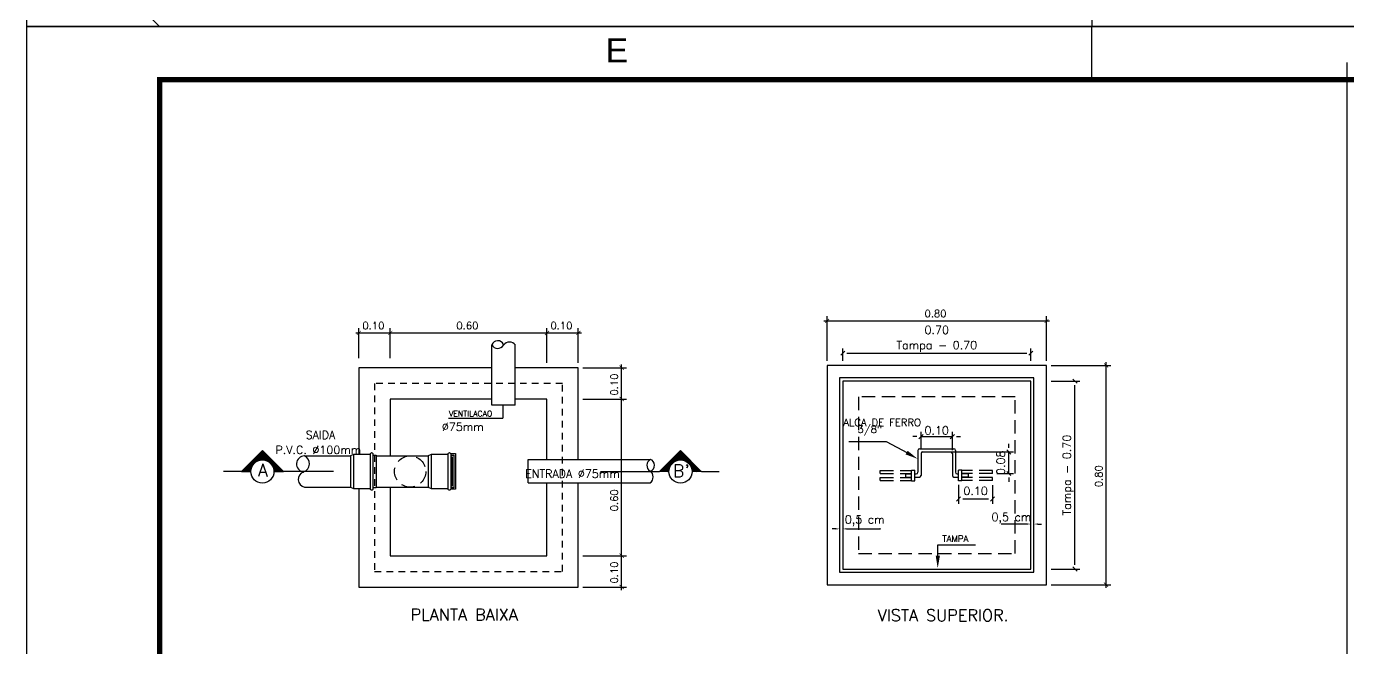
# Model space of a CAD drawing. Extents: x -210 to -126, y -135 to 724.
# Drawn here: x -210.13 to -185.33, y 652.65 to 664.31 of the extents above; entities that cross this region are included whole.
import ezdxf
from ezdxf.enums import TextEntityAlignment as Align

# ---------------------------------------------------------------- set-up
doc = ezdxf.new("R2010")
doc.units = 0
doc.header["$MEASUREMENT"] = 0
doc.linetypes.add('CENTER2', pattern=[28.575, 19.05, -3.175, 3.175, -3.175])
doc.linetypes.add('HIDDEN', pattern=[0.375, 0.25, -0.125])
doc.layers.get('0').update_dxf_attribs({"linetype": 'CONTINUOUS'})
for name, color, linetype in [('A-LAYOUT', 7, 'CONTINUOUS'), ('A-PEN-R', 1, 'CONTINUOUS'), ('DETALLHES_CAIXAS', 6, 'CONTINUOUS'), ("PRANCHA - PROJETU'S", 7, 'CONTINUOUS'), ('TXT_1', 2, 'CONTINUOUS'), ('TXT_2', 6, 'CONTINUOUS')]:
    doc.layers.add(name, color=color, linetype=linetype)
doc.styles.add('ADITIVOCAD', font='ROMANS.shx')
doc.styles.add('ARIAL', font='arial.ttf', dxfattribs={"height": 2})
doc.styles.add('ROMANS', font='romans', dxfattribs={"height": 0.1})

# ---------------------------------------------------------------- blocks, each defined once
blk = doc.blocks.new('ADFSGASDFG')
at = {"layer": "PRANCHA - PROJETU'S", "color": 1}
for p, q in [((360.678, 107.346), (276.578, 107.346)), ((276.578, 107.346), (276.578, 47.946)), ((296.578, 106.346), (296.578, 107.346)), ((279.078, 47.946), (276.578, 50.446)), ((296.578, 48.946), (296.578, 47.946)), ((276.578, 47.946), (360.678, 47.946))]:
    blk.add_line(p, q, dxfattribs=at)
at = {"layer": "PRANCHA - PROJETU'S", "color": 4, "const_width": 0.1}
blk.add_lwpolyline([(279.078, 106.346), (359.678, 106.346), (359.678, 48.946), (279.078, 48.946)], close=True, dxfattribs=at)
at = {"layer": "PRANCHA - PROJETU'S", "color": 50, "linetype": 'Continuous', "style": 'ARIAL'}
blk.add_text('E', height=0.45, dxfattribs=at).set_placement((287.661, 106.896), align=Align.MIDDLE)
blk = doc.blocks.new('*X347')
at = {"color": 0}
for p, q in [((101.59, 65.457), (101.923, 65.79)), ((101.608, 65.457), (101.932, 65.781)), ((101.626, 65.457), (101.941, 65.772)), ((102.216, 65.457), (101.901, 65.771)), ((102.233, 65.457), (101.91, 65.78)), ((102.251, 65.457), (101.919, 65.789)), ((101.643, 65.457), (101.95, 65.763)), ((101.661, 65.457), (101.958, 65.755)), ((101.744, 65.505), (101.689, 65.559)), ((101.748, 65.518), (101.698, 65.568)), ((101.753, 65.531), (101.707, 65.577)), ((101.759, 65.543), (101.716, 65.586)), ((101.765, 65.554), (101.725, 65.594)), ((101.772, 65.565), (101.733, 65.603)), ((101.78, 65.575), (101.742, 65.612)), ((101.788, 65.584), (101.751, 65.621)), ((101.797, 65.593), (101.76, 65.63)), ((101.807, 65.601), (101.769, 65.639)), ((101.817, 65.609), (101.778, 65.648)), ((101.827, 65.615), (101.787, 65.656)), ((101.839, 65.622), (101.795, 65.665)), ((101.851, 65.627), (101.804, 65.674)), ((101.864, 65.632), (101.813, 65.683)), ((101.878, 65.636), (101.822, 65.692)), ((101.892, 65.639), (101.831, 65.701)), ((101.908, 65.641), (101.84, 65.709)), ((101.847, 65.626), (101.967, 65.746)), ((101.925, 65.641), (101.848, 65.718)), ((101.944, 65.64), (101.857, 65.727)), ((101.966, 65.636), (101.866, 65.736)), ((101.874, 65.635), (101.976, 65.737)), ((101.993, 65.627), (101.875, 65.745)), ((102.035, 65.602), (101.884, 65.754)), ((102.198, 65.457), (101.893, 65.762)), ((101.897, 65.64), (101.985, 65.728)), ((101.916, 65.641), (101.994, 65.719)), ((101.933, 65.641), (102.003, 65.71)), ((101.949, 65.639), (102.011, 65.702)), ((101.964, 65.636), (102.02, 65.693)), ((101.978, 65.633), (102.029, 65.684)), ((101.991, 65.628), (102.038, 65.675)), ((102.003, 65.622), (102.047, 65.666)), ((102.015, 65.616), (102.056, 65.657)), ((102.025, 65.609), (102.065, 65.649)), ((102.036, 65.602), (102.073, 65.64)), ((102.045, 65.594), (102.082, 65.631)), ((102.054, 65.585), (102.091, 65.622)), ((102.062, 65.576), (102.1, 65.613)), ((102.18, 65.457), (102.067, 65.571)), ((102.07, 65.566), (102.109, 65.604)), ((102.077, 65.555), (102.118, 65.595)), ((102.084, 65.544), (102.126, 65.587)), ((102.09, 65.532), (102.135, 65.578)), ((102.095, 65.52), (102.144, 65.569)), ((102.099, 65.506), (102.153, 65.56)), ((101.597, 65.457), (101.592, 65.462)), ((101.615, 65.457), (101.601, 65.471)), ((101.632, 65.457), (101.61, 65.48)), ((101.65, 65.457), (101.619, 65.488)), ((101.668, 65.457), (101.627, 65.497)), ((101.685, 65.457), (101.636, 65.506)), ((101.703, 65.457), (101.645, 65.515)), ((101.721, 65.457), (101.654, 65.524)), ((101.737, 65.458), (101.663, 65.533)), ((101.738, 65.475), (101.672, 65.541)), ((101.679, 65.457), (101.753, 65.531)), ((101.74, 65.49), (101.68, 65.55)), ((101.696, 65.457), (101.744, 65.504)), ((101.714, 65.457), (101.739, 65.482)), ((101.732, 65.457), (101.737, 65.463)), ((102.163, 65.457), (102.092, 65.528)), ((102.145, 65.457), (102.1, 65.502)), ((102.102, 65.492), (102.162, 65.551)), ((102.127, 65.457), (102.104, 65.48)), ((102.105, 65.477), (102.171, 65.542)), ((102.106, 65.46), (102.179, 65.534)), ((102.109, 65.457), (102.106, 65.461)), ((102.121, 65.457), (102.188, 65.525)), ((102.138, 65.457), (102.197, 65.516)), ((102.156, 65.457), (102.206, 65.507)), ((102.174, 65.457), (102.215, 65.498)), ((102.191, 65.457), (102.224, 65.489)), ((102.209, 65.457), (102.232, 65.481)), ((102.227, 65.457), (102.241, 65.472)), ((102.244, 65.457), (102.25, 65.463))]:
    blk.add_line(p, q, dxfattribs=at)

msp = doc.modelspace()

# ---------------------------------------------------------------- linework, layer by layer
at = {"layer": 'A-LAYOUT', "linetype": 'ByBlock'}
for p, q in [((-203.89, 658.082), (-203.89, 658.646)), ((-203.302, 658.082), (-203.302, 658.646)), ((-203.302, 658.082), (-203.302, 658.646)), ((-200.361, 657.994), (-200.361, 658.646)), ((-200.361, 657.994), (-200.361, 658.646)), ((-199.773, 657.994), (-199.773, 658.646)), ((-195.162, 658.783), (-190.927, 658.783)), ((-195.103, 658.037), (-195.103, 658.871)), ((-190.986, 658.037), (-190.986, 658.871)), ((-203.949, 658.558), (-203.243, 658.558)), ((-203.361, 658.558), (-200.302, 658.558)), ((-200.42, 658.558), (-199.714, 658.558)), ((-194.771, 658.215), (-194.847, 658.138)), ((-194.809, 658.037), (-194.809, 658.265)), ((-194.732, 658.176), (-191.356, 658.176)), ((-191.318, 658.138), (-191.241, 658.215)), ((-191.28, 658.037), (-191.28, 658.265)), ((-199.685, 657.905), (-198.871, 657.905)), ((-198.959, 657.258), (-198.959, 657.964)), ((-190.897, 657.949), (-189.779, 657.949)), ((-189.867, 653.773), (-189.867, 658.007)), ((-190.897, 657.655), (-190.361, 657.655)), ((-190.411, 657.616), (-190.488, 657.693)), ((-190.45, 654.202), (-190.45, 657.578)), ((-199.685, 657.317), (-198.871, 657.317)), ((-199.685, 657.317), (-198.871, 657.317)), ((-198.959, 654.318), (-198.959, 657.376)), ((-193.378, 656.573), (-193.302, 656.65)), ((-193.34, 656.367), (-193.34, 656.7)), ((-192.713, 656.65), (-192.79, 656.573)), ((-192.752, 656.36), (-192.752, 656.7)), ((-193.416, 656.611), (-193.493, 656.611)), ((-193.34, 656.611), (-192.752, 656.611)), ((-192.675, 656.611), (-192.599, 656.611)), ((-191.691, 656.4), (-191.691, 656.476)), ((-192.756, 656.323), (-191.603, 656.323)), ((-191.729, 656.361), (-191.653, 656.285)), ((-191.691, 655.917), (-191.691, 656.323)), ((-191.914, 655.917), (-191.603, 655.917)), ((-191.653, 655.879), (-191.729, 655.955)), ((-192.634, 655.707), (-192.634, 655.352)), ((-191.996, 655.7), (-191.996, 655.352)), ((-191.691, 655.841), (-191.691, 655.764)), ((-192.596, 655.479), (-192.672, 655.402)), ((-192.557, 655.441), (-192.073, 655.441)), ((-192.035, 655.402), (-191.958, 655.479)), ((-191.422, 654.97), (-191.834, 654.97)), ((-191.352, 654.97), (-191.422, 654.97)), ((-191.15, 654.97), (-191.08, 654.97)), ((-194.94, 654.879), (-195.01, 654.879)), ((-194.738, 654.879), (-194.099, 654.879)), ((-194.099, 654.879), (-194.112, 654.879)), ((-198.959, 653.729), (-198.959, 654.435)), ((-199.685, 654.376), (-198.871, 654.376)), ((-199.685, 654.376), (-198.871, 654.376)), ((-190.488, 654.164), (-190.411, 654.087)), ((-190.897, 654.125), (-190.361, 654.125)), ((-199.685, 653.788), (-198.871, 653.788)), ((-190.897, 653.831), (-189.779, 653.831))]:
    msp.add_line(p, q, dxfattribs=at)
at = {"layer": 'A-LAYOUT'}
for p, q in [((-203.89, 658.558), (-203.302, 658.558)), ((-201.396, 657.199), (-201.396, 658.336)), ((-200.955, 657.199), (-200.955, 658.336)), ((-195.103, 657.949), (-195.103, 653.831)), ((-190.986, 657.949), (-195.103, 657.949)), ((-190.986, 653.831), (-190.986, 657.949)), ((-194.868, 657.713), (-194.868, 654.067)), ((-191.221, 657.713), (-194.868, 657.713)), ((-191.221, 654.067), (-191.221, 657.713)), ((-200.955, 657.199), (-201.396, 657.199)), ((-201.187, 657.199), (-201.187, 656.959)), ((-202.21, 656.958), (-201.187, 656.959)), ((-193.989, 656.515), (-194.692, 656.515)), ((-193.588, 656.299), (-193.989, 656.515)), ((-203.99, 656.274), (-203.99, 655.639)), ((-202.532, 656.274), (-202.532, 655.639)), ((-200.711, 656.185), (-198.417, 656.185)), ((-200.711, 655.744), (-200.711, 656.185)), ((-193.399, 656.352), (-193.399, 655.941)), ((-193.369, 656.382), (-192.722, 656.382)), ((-193.34, 656.294), (-193.34, 655.882)), ((-193.31, 656.323), (-192.781, 656.323)), ((-192.752, 656.294), (-192.752, 655.882)), ((-192.693, 656.352), (-192.693, 655.941)), ((-193.634, 655.911), (-193.634, 655.853)), ((-193.634, 655.911), (-193.516, 655.911)), ((-193.516, 655.982), (-193.457, 655.982)), ((-193.516, 655.782), (-193.516, 655.982)), ((-193.457, 655.782), (-193.457, 655.982)), ((-193.457, 655.911), (-193.428, 655.911)), ((-192.663, 655.911), (-192.634, 655.911)), ((-192.575, 655.982), (-192.634, 655.982)), ((-192.634, 655.782), (-192.634, 655.982)), ((-192.575, 655.782), (-192.575, 655.982)), ((-192.457, 655.911), (-192.575, 655.911)), ((-192.457, 655.911), (-192.457, 655.853)), ((-200.711, 655.744), (-198.417, 655.744)), ((-193.634, 655.853), (-193.516, 655.853)), ((-193.516, 655.782), (-193.457, 655.782)), ((-193.457, 655.853), (-193.369, 655.853)), ((-192.722, 655.853), (-192.634, 655.853)), ((-192.575, 655.782), (-192.634, 655.782)), ((-192.457, 655.853), (-192.575, 655.853)), ((-193.025, 654.376), (-193.022, 654.58)), ((-193.022, 654.58), (-192.318, 654.58)), ((-194.868, 654.067), (-191.221, 654.067)), ((-195.103, 653.831), (-190.986, 653.831))]:
    msp.add_line(p, q, dxfattribs=at)
at = {"layer": 'A-LAYOUT', "linetype": 'HIDDEN', "ltscale": 0.5}
for p, q in [((-203.596, 657.611), (-203.596, 654.082)), ((-200.067, 657.611), (-203.596, 657.611)), ((-200.067, 654.082), (-200.067, 657.611)), ((-203.596, 654.082), (-200.067, 654.082))]:
    msp.add_line(p, q, dxfattribs=at)
at = {"layer": 'A-LAYOUT', "linetype": 'HIDDEN'}
for p, q in [((-194.515, 657.36), (-194.515, 654.42)), ((-191.574, 657.36), (-194.515, 657.36)), ((-191.574, 654.42), (-191.574, 657.36)), ((-194.106, 655.917), (-194.106, 655.976)), ((-194.106, 655.976), (-193.516, 655.976)), ((-194.106, 655.917), (-193.516, 655.917)), ((-191.996, 655.976), (-192.575, 655.976)), ((-191.996, 655.917), (-192.575, 655.917)), ((-191.996, 655.917), (-191.996, 655.976)), ((-194.106, 655.788), (-194.106, 655.847)), ((-194.106, 655.847), (-193.516, 655.847)), ((-194.106, 655.788), (-193.516, 655.788)), ((-191.996, 655.847), (-192.575, 655.847)), ((-191.996, 655.788), (-192.575, 655.788)), ((-191.996, 655.788), (-191.996, 655.847)), ((-194.515, 654.42), (-191.574, 654.42))]:
    msp.add_line(p, q, dxfattribs=at)
at = {"layer": 'A-LAYOUT', "linetype": 'ByBlock', "const_width": 0.0115}
for points in [[(-195.065, 658.821), (-195.141, 658.744)], [(-191.024, 658.744), (-190.947, 658.821)], [(-203.852, 658.596), (-203.928, 658.52)], [(-203.264, 658.596), (-203.34, 658.52)], [(-203.34, 658.52), (-203.264, 658.596)], [(-200.399, 658.52), (-200.323, 658.596)], [(-200.323, 658.596), (-200.399, 658.52)], [(-199.811, 658.52), (-199.735, 658.596)], [(-198.921, 657.867), (-198.997, 657.944)], [(-189.829, 657.91), (-189.905, 657.987)], [(-198.921, 657.279), (-198.997, 657.355)], [(-198.997, 657.355), (-198.921, 657.279)], [(-198.997, 654.415), (-198.921, 654.338)], [(-198.921, 654.338), (-198.997, 654.415)], [(-198.997, 653.826), (-198.921, 653.75)], [(-189.905, 653.87), (-189.829, 653.793)]]:
    msp.add_lwpolyline(points, dxfattribs=at)
at = {"layer": 'A-LAYOUT'}
for points in [[(-204.913, 656.251), (-204.05, 656.251)], [(-203.679, 656.274), (-203.99, 656.274), (-204.05, 656.251), (-204.05, 655.663), (-203.99, 655.639), (-203.679, 655.639)], [(-203.62, 656.263), (-203.567, 656.263), (-203.567, 655.651), (-203.62, 655.651)], [(-203.567, 656.251), (-202.592, 656.251)], [(-202.221, 656.274), (-202.532, 656.274), (-202.592, 656.251), (-202.592, 655.663), (-202.532, 655.639), (-202.221, 655.639)], [(-202.162, 656.292), (-202.08, 656.292), (-202.08, 655.622), (-202.162, 655.622)], [(-202.162, 656.263), (-202.109, 656.263), (-202.109, 655.651), (-202.162, 655.651)], [(-202.162, 656.233), (-202.138, 656.233), (-202.138, 655.68), (-202.162, 655.68)], [(-204.913, 655.663), (-204.05, 655.663)], [(-203.567, 655.663), (-202.569, 655.663)]]:
    msp.add_lwpolyline(points, dxfattribs=at)
for points in [[(-203.652, 655.611), (-203.646, 655.611, 0.414214), (-203.62, 655.637), (-203.62, 656.278, 0.414214), (-203.646, 656.304), (-203.652, 656.304, 0.414214), (-203.679, 656.278), (-203.679, 655.637, 0.414214)], [(-202.194, 655.611), (-202.188, 655.611, 0.414214), (-202.162, 655.637), (-202.162, 656.278, 0.414214), (-202.188, 656.304), (-202.194, 656.304, 0.414214), (-202.221, 656.278), (-202.221, 655.637, 0.414214)]]:
    msp.add_lwpolyline(points, format="xyb", close=True, dxfattribs=at)
at = {"layer": 'A-LAYOUT', "linetype": 'HIDDEN'}
msp.add_circle((-202.929, 655.957), 0.294, dxfattribs=at)
at = {"layer": 'A-LAYOUT'}
for centre, radius, start, end in [((-201.285, 658.293), 0.119, 23.2479, 160.1992), ((-201.065, 658.255), 0.132, 33.0699, 146.9301), ((-201.283, 658.396), 0.128, 207.9019, 326.9301), ((-204.908, 656.098), 0.153, 91.971, 261.4768), ((-204.983, 656.103), 0.164, 288.8635, 64.5843), ((-198.357, 656.072), 0.128, 117.9019, 236.9301), ((-198.461, 656.073), 0.119, 293.2479, 70.1992), ((-193.369, 656.352), 0.0294, 90, 180), ((-193.31, 656.294), 0.0294, 90, 180), ((-192.781, 656.294), 0.0294, 0, 90), ((-192.722, 656.352), 0.0294, 360, 90), ((-204.882, 655.807), 0.148, 108.8635, 258.1185), ((-198.499, 655.854), 0.132, 303.0699, 56.9301), ((-193.428, 655.941), 0.0294, 270, 0), ((-192.663, 655.941), 0.0294, 180, 270), ((-193.369, 655.882), 0.0294, 270, 0), ((-192.722, 655.882), 0.0294, 180, 270)]:
    msp.add_arc(centre, radius, start, end, dxfattribs=at)
for points in [[(-193.59, 656.345), (-193.629, 656.277), (-193.405, 656.195)], [(-192.985, 654.375), (-193.064, 654.376), (-193.027, 654.14)]]:
    msp.add_solid(points, dxfattribs=at)
at = {"layer": 'A-LAYOUT', "linetype": 'ByBlock'}
for points in [[(-191.35, 654.982), (-191.35, 654.958), (-191.28, 654.97)], [(-191.15, 654.982), (-191.15, 654.958), (-191.221, 654.97)], [(-194.94, 654.891), (-194.94, 654.867), (-194.869, 654.879)], [(-194.738, 654.891), (-194.738, 654.867), (-194.809, 654.879)]]:
    msp.add_solid(points, dxfattribs=at)
at = {"layer": 'A-PEN-R'}
msp.add_line((-185.345, 663.638), (-185.345, 614.991), dxfattribs=at)
at = {"layer": 'DETALLHES_CAIXAS'}
for p, q in [((-201.396, 657.905), (-203.89, 657.905)), ((-203.89, 657.905), (-203.89, 656.274)), ((-199.773, 657.905), (-200.955, 657.905)), ((-199.773, 656.185), (-199.773, 657.905)), ((-194.809, 657.655), (-194.809, 654.125)), ((-191.28, 657.655), (-194.809, 657.655)), ((-191.28, 654.125), (-191.28, 657.655)), ((-203.302, 657.317), (-203.302, 656.251)), ((-201.396, 657.317), (-203.302, 657.317)), ((-200.361, 657.317), (-200.955, 657.317)), ((-200.361, 656.185), (-200.361, 657.317)), ((-203.302, 655.663), (-203.302, 654.376)), ((-200.361, 654.376), (-200.361, 655.744)), ((-199.773, 653.788), (-199.773, 655.744)), ((-203.89, 655.639), (-203.89, 653.788)), ((-203.302, 654.376), (-200.361, 654.376)), ((-194.809, 654.125), (-191.28, 654.125)), ((-203.89, 653.788), (-199.773, 653.788))]:
    msp.add_line(p, q, dxfattribs=at)
at = {"layer": 'TXT_1'}
for p, q in [((-206.095, 655.956), (-205.702, 656.349)), ((-205.702, 656.349), (-205.309, 655.956)), ((-197.854, 656.349), (-198.247, 655.956)), ((-206.095, 655.956), (-205.919, 655.956)), ((-205.486, 655.956), (-205.309, 655.956)), ((-198.071, 655.956), (-198.247, 655.956)), ((-197.461, 655.956), (-197.637, 655.956))]:
    msp.add_line(p, q, dxfattribs=at)
for centre in [(-205.702, 655.956), (-197.854, 655.956)]:
    msp.add_circle(centre, 0.217, dxfattribs=at)
at = {"layer": 'TXT_2', "linetype": 'CENTER2'}
for p, q in [((-206.095, 655.956), (-206.43, 655.956)), ((-204.365, 655.956), (-205.309, 655.956)), ((-199.354, 655.956), (-198.247, 655.956)), ((-197.461, 655.956), (-197.126, 655.956))]:
    msp.add_line(p, q, dxfattribs=at)

# ---------------------------------------------------------------- block references
at = {"layer": "PRANCHA - PROJETU'S", "color": 1}
for p in [(-486.709, 616.367), (-486.709, 556.967)]:
    msp.add_blockref('ADFSGASDFG', p, dxfattribs=at)
at = {"layer": 'TXT_1', "yscale": 1.176362552987934, "zscale": 1.176362552987666}
for p, xscale in [((-325.599, 578.955), 1.176362552986596), ((-77.957, 578.955), -1.176362552986596)]:
    msp.add_blockref('*X347', p, dxfattribs=dict(at, xscale=xscale))

# ---------------------------------------------------------------- texts
at = {"layer": 'A-LAYOUT', "style": 'ROMANS'}
for s, p in [('0.80', (-193.274, 658.852)), ('0.10', (-203.825, 658.627)), ('0.60', (-202.061, 658.627)), ('0.10', (-200.296, 658.627))]:
    msp.add_text(s, height=0.1376, dxfattribs=at).set_placement(p)
at = {"layer": 'A-LAYOUT', "linetype": 'ByBlock', "style": 'ROMANS'}
for s, height, p in [('0.70', 0.1529, (-193.044, 658.614)), ('Tampa - 0.70', 0.15293, (-193.044, 658.329)), ('0.10', 0.1529, (-193.046, 656.729)), ('0.10', 0.1529, (-192.315, 655.593))]:
    msp.add_text(s, height=height, dxfattribs=at).set_placement(p, align=Align.MIDDLE_CENTER)
at = {"layer": 'A-LAYOUT', "style": 'ROMANS'}
for s, p in [('0.10', (-199.028, 657.382)), ('0.80', (-189.936, 655.661)), ('0.60', (-199.028, 655.209)), ('0.10', (-199.028, 653.853))]:
    msp.add_text(s, height=0.1376, rotation=90, dxfattribs=at).set_placement(p)
for s, height, p in [('VENTILACAO', 0.1059, (-202.2, 657.043)), ('ALCA DE FERRO ', 0.13763, (-194.798, 656.878)), ('SAIDA ', 0.1529, (-204.89, 656.643)), ('%%C75mm', 0.1529, (-202.334, 656.796)), (' 3/8"', 0.1376, (-194.627, 656.749)), ('P.V.C. %%C100mm', 0.15293, (-205.458, 656.362)), ('ENTRADA %%C75mm', 0.15293, (-200.77, 655.915)), ('TAMPA', 0.1176, (-192.94, 654.696))]:
    msp.add_text(s, height=height, dxfattribs=at).set_placement(p, align=Align.MIDDLE_LEFT)
at = {"layer": 'A-LAYOUT', "linetype": 'ByBlock', "style": 'ROMANS'}
for s, height, p in [('Tampa - 0.70', 0.15293, (-190.603, 655.89)), ('0.08', 0.1529, (-191.844, 656.12))]:
    msp.add_text(s, height=height, rotation=90, dxfattribs=at).set_placement(p, align=Align.MIDDLE_CENTER)
for p in [(-191.643, 655.079), (-194.397, 655.032)]:
    msp.add_text('0,5 cm', height=0.1529, dxfattribs=at).set_placement(p, align=Align.MIDDLE)
at = {"layer": 'TXT_1', "style": 'ADITIVOCAD'}
for s, height, p in [('A', 0.235, (-205.695, 655.983)), ("B'", 0.2353, (-197.84, 655.969)), ('PLANTA BAIXA', 0.22057, (-201.914, 653.269)), ('VISTA SUPERIOR.', 0.22057, (-192.924, 653.257))]:
    msp.add_text(s, height=height, dxfattribs=at).set_placement(p, align=Align.MIDDLE)

doc.saveas('drawing.dxf')
